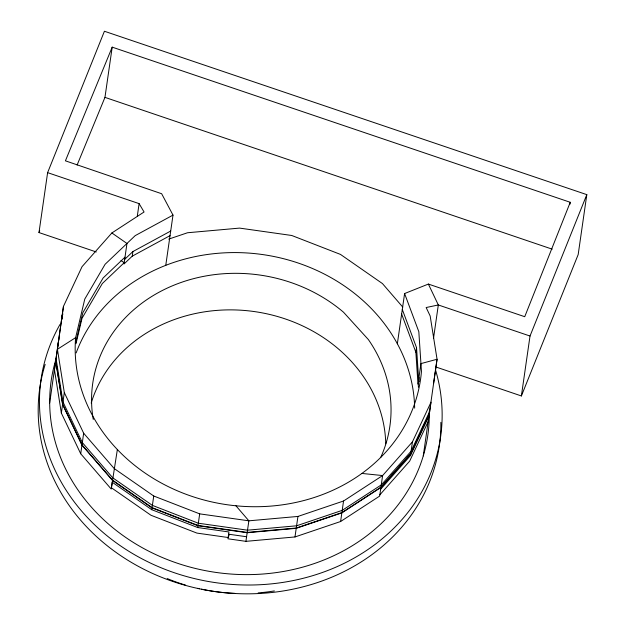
<?xml version="1.0" encoding="UTF-8"?>
<svg xmlns="http://www.w3.org/2000/svg" width="625" height="625" viewBox="0 0 625 625"><rect width="100%" height="100%" fill="white"/><g stroke="black" fill="none" stroke-linecap="round" stroke-linejoin="round"><path stroke-width="0.94" d="M569.984 204.195L570.25 202.289L112.195 47.148L65.414 160.828L161.648 193.727L173 215.109L165.766 265.336M436.102 367.062L521.383 395.953L578.18 254.562L586.812 194.641L104.414 31.25L47.617 172.641L139.109 203.625L144.07 211.992L111.867 232.969L82.039 266.672L63.469 306.344L49.68 403.016M423.266 455.914L437.055 359.25L430.164 315.969L426.156 307.531L438.32 304.969L530.016 336.031L521.383 395.953M96.281 251.969L38.984 232.562L47.617 172.641M63.469 306.344L61.492 320.039L62.32 318.273M57.594 347.609L58.875 338.688M77.109 165.047L104.961 97.375L112.195 47.148M117.359 449.539L111.211 489.039L80.711 453.75L61.352 413.078L64.312 392.562L57.422 349.289L75.633 337.641L84.781 299.07L105.102 264.281L135.188 235.641L173 215.109M75.367 339.469L75.633 337.641A173.797 151.711 8.2 0 0 235.938 505.789L248.867 520.82L245.914 541.344L227.961 538.797L228.945 531.969L197.711 527.547L151.766 509.703L112.195 482.203M80.711 453.75L83.664 433.234L64.312 392.562M137.312 216.102L139.109 203.625M111.867 232.969L126.969 243.469L124.016 263.984L132.234 256.164L132.891 251.57L170.711 231.031M151.766 509.703L153.742 496.016L114.172 468.516L83.664 433.234M197.711 527.547L199.688 513.859L153.742 496.016M245.914 541.344L294.984 536.953L297.938 516.438L343.555 501L382.609 475.562L412.437 441.859L431.008 402.187L429.039 415.875L410.469 455.547L380.641 489.25M294.984 536.953L340.602 521.516L343.555 501M397.352 343.773L404.594 293.547L428.375 284.07L524.734 316.703L570.25 202.289M435.344 371.148L437.055 359.25L420.937 363.609L417.984 384.125L415.867 352.234L416.531 347.633L402.297 309.469M410.469 455.547L412.437 441.859M433.484 338.555L438.32 304.969L428.375 284.07M433.57 383.57L435.227 371.953M112.359 482.039L111.398 487.758L150.969 515.258L196.914 533.094L228.148 537.516L229.172 534.969M75.664 342.867L82.812 312.758L103.125 277.969L125 257.156M75.984 343.711L82.008 318.312L102.328 283.523L124.195 262.703L121.016 260.492M38.984 232.562L39.711 230.758M530.016 336.031L586.812 194.641M62.945 313.938L62.117 315.703L54.469 369.805L61.352 413.078M429.664 411.539L411.094 451.219L381.266 484.922L342.211 510.359L296.594 525.797L247.516 530.18L198.336 523.219L152.391 505.375L112.82 477.875L82.32 442.586L62.961 401.922L56.07 358.641M429.336 413.781L410.727 453.758L380.898 487.461L341.844 512.898L296.227 528.336L247.156 532.727L197.969 525.758L152.023 507.922L112.453 480.422L81.953 445.133L62.594 404.469L55.703 361.188M428.234 421.461L409.664 461.141L379.836 494.844M410.766 453.453L380.938 487.156L341.891 512.594L296.266 528.031L247.195 532.422L198.016 525.453L152.07 507.617L112.5 480.109L81.992 444.828L62.641 404.156L55.75 360.883M124.672 259.391L132.891 251.57M340.602 521.516L379.656 496.078L382.609 475.562L361.898 473.438M132.234 256.164L170.047 235.625M168.719 239.117L187.523 232.75L239.578 228.102L291.75 235.484L340.477 254.414L382.453 283.578L402.781 307.102M297.938 516.438L248.867 520.82L199.688 513.859M228.625 534.203L246.57 536.75M104.961 97.375L552.211 249.164M404.594 293.547L418.828 331.711L421.453 371.438A173.797 151.711 8.2 0 1 235.938 505.789M401.633 314.062L415.867 352.234M418.969 377.297L419.25 381.641M416.531 347.633L418.641 379.531M418.156 382.883L418.445 387.234M380.742 457.375A150.109 131.031 8.2 0 0 368.359 339.547L343.523 312.227A150.109 131.031 8.2 0 0 171.5 286.203A150.109 131.031 8.2 0 0 93.25 419.445M91.195 403.094A150.109 131.031 8.2 0 1 253.734 311.484A150.109 131.031 8.2 0 1 385.75 443.789M274.367 590.93A173.797 151.711 8.2 0 1 258.172 592.898M234.961 593.359A173.797 151.711 8.2 0 1 201.445 589.172M199.547 588.758A173.797 151.711 8.2 0 1 197.648 588.328M185.492 585.086A173.797 151.711 8.2 0 1 167.203 578.57M76.156 352.914A173.797 151.711 8.2 0 1 266.602 255.172A173.797 151.711 8.2 0 1 414.656 408.125M440.875 422.359A201.836 176.188 8.2 0 1 213.883 591.391A201.836 176.188 8.2 0 1 45.156 364.43M435.68 370.445A201.836 176.188 8.2 0 1 220.586 583.312A201.836 176.188 8.2 0 1 59.961 324.5M429.281 411.062A190.289 166.102 8.2 0 1 216.336 572.477A190.289 166.102 8.2 0 1 56.289 358.242"/></g></svg>
